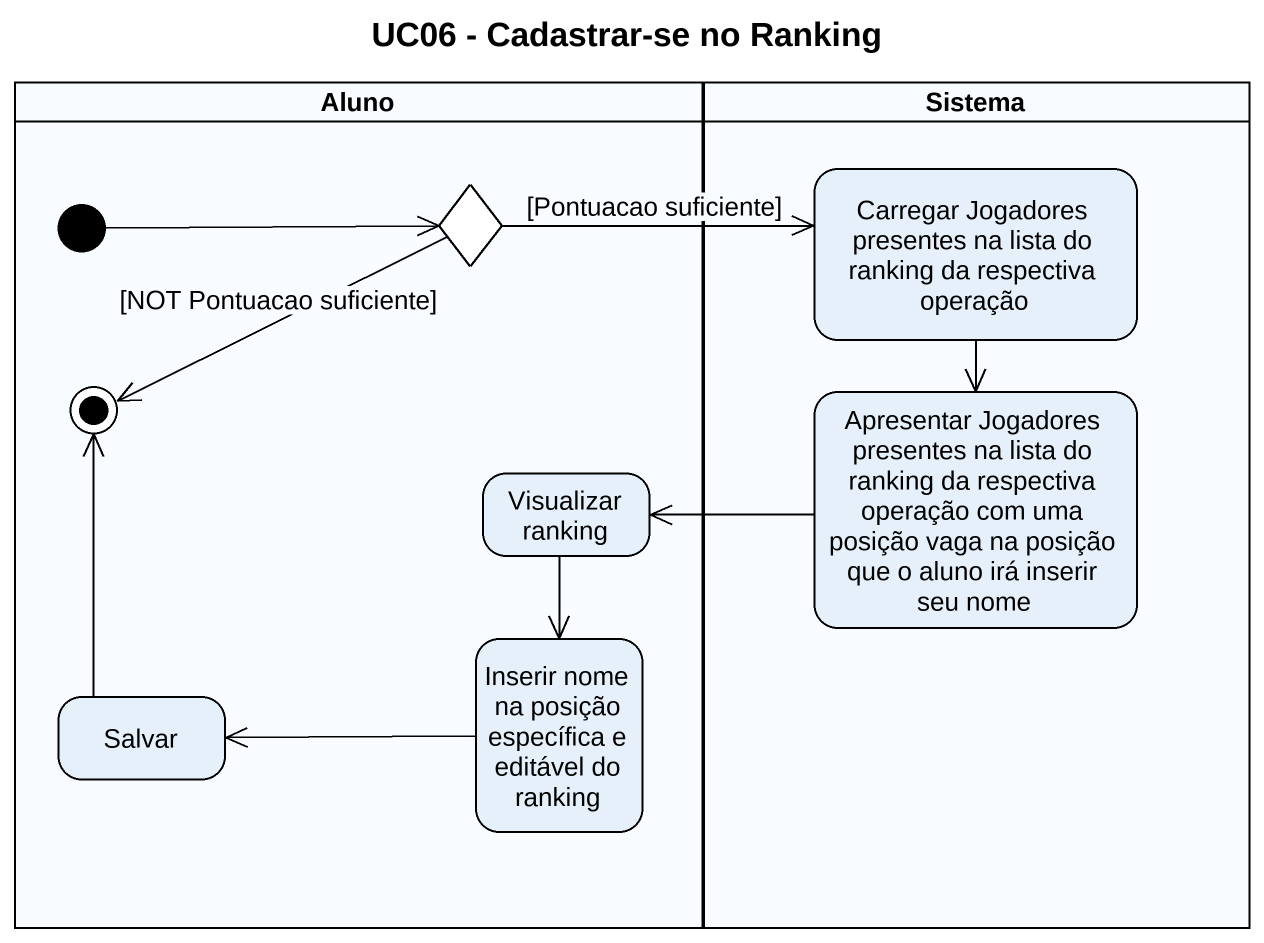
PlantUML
@startuml
title UC06 - Cadastrar-se no Ranking
hide empty description
state Aluno <<partition>> {
  state choice1 <<choice>>
  state "Visualizar ranking" as Visualizar_ranking
  state "Inserir nome na posição específica e editável do ranking" as Inserir_nome_na_posição
  state Salvar
  [*] -right-> choice1
  choice1 -left-> [*] : [NOT Pontuacao suficiente]
  Salvar -up-> [*]
}
state Sistema <<partition>> {
  state "Carregar Jogadores presentes na lista do ranking da respectiva operação" as Carregar_Jogadores
  state "Apresentar Jogadores presentes na lista do ranking da respectiva operação com uma posição vaga na posição que o aluno irá inserir seu nome" as Apresentar_Jogadores
}
choice1 -right-> Carregar_Jogadores : [Pontuacao suficiente]
Carregar_Jogadores --> Apresentar_Jogadores
Apresentar_Jogadores -left-> Visualizar_ranking
Visualizar_ranking --> Inserir_nome_na_posição
Inserir_nome_na_posição -left-> Salvar
@enduml
